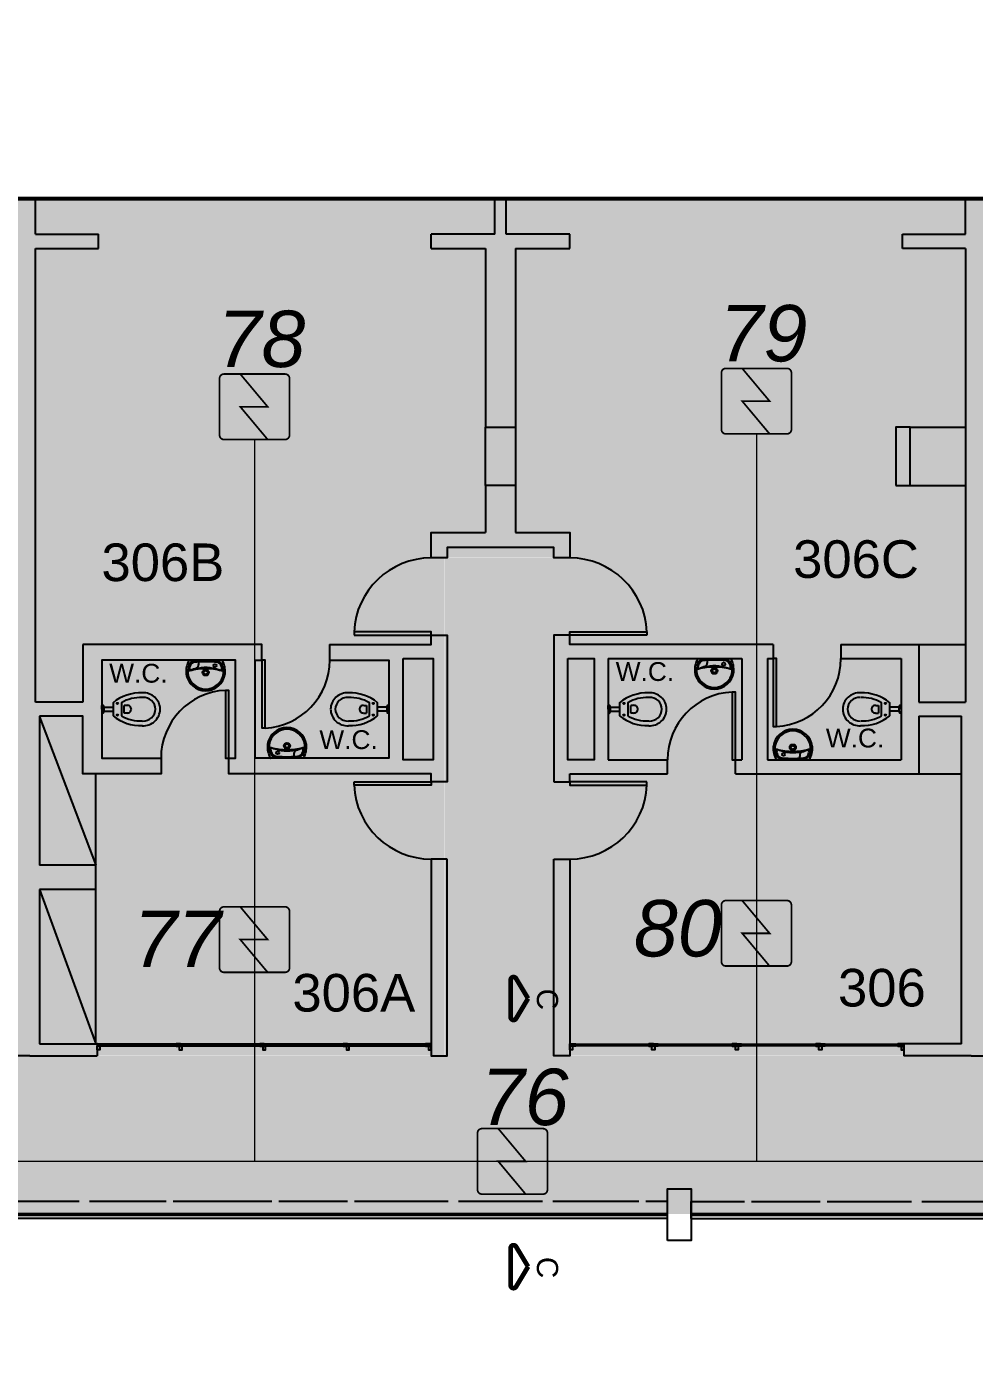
# Model space of a CAD drawing. Header units: metres. Extents: x -331 to 2982, y 362 to 2539.
# Drawn here: x 809.38 to 819.44, y 2202.14 to 2216.45 of the extents above; entities that cross this region are included whole.
import ezdxf
from ezdxf.enums import TextEntityAlignment as Align

# ---------------------------------------------------------------- set-up
doc = ezdxf.new("R2010")
doc.units = ezdxf.units.M
doc.linetypes.add('DASHDOT', pattern=[1, 0.5, -0.25, 0, -0.25])
doc.layers.add('_corredores', color=251, linetype='Continuous', plot=False)
doc.layers.add('_salas', color=251, linetype='Continuous', plot=False)
for name, color, linetype in [('ALV', 251, 'Continuous'), ('CX', 251, 'Continuous'), ('DET. FUMAÇA', 1, 'Continuous'), ('Det_Vigas', 251, 'Continuous'), ('Div', 251, 'Continuous'), ('Est', 251, 'Continuous'), ('Mob', 251, 'Continuous'), ('SALAS NOVAS', 7, 'Continuous'), ('Texto_Salas', 251, 'Continuous'), ('vid', 251, 'Continuous')]:
    doc.layers.add(name, color=color, linetype=linetype)
doc.layers.add('Det_Lcorte', color=251, linetype='Continuous', lineweight=20)
doc.styles.add('ARIAL', font='arial.ttf')
doc.styles.add('DESTAQUE', font='arial.ttf', dxfattribs={"height": 0.4})
doc.styles.add('X3G_ENTITY_1416C3F5', font='arial.ttf', dxfattribs={"height": 0.6})
doc.styles.add('X3G_ENTITY_1416C3F8', font='arial.ttf', dxfattribs={"height": 0.6})
doc.styles.add('X3G_ENTITY_1416C3FE', font='arial.ttf', dxfattribs={"height": 0.6})
doc.styles.add('X3G_ENTITY_1416C401', font='arial.ttf', dxfattribs={"height": 0.6})
doc.styles.add('X3G_ENTITY_1416C404', font='arial.ttf', dxfattribs={"height": 0.6})

# ---------------------------------------------------------------- blocks, each defined once
blk = doc.blocks.new('Detector de fumaça')
at = {"layer": 'DET. FUMAÇA', "linetype": 'Continuous', "lineweight": 15, "const_width": 0.0187}
blk.add_lwpolyline([(774.599, 539.816), (775.249, 539.816, -0.414214), (775.296, 539.769), (775.296, 539.167, -0.414214), (775.249, 539.12), (774.599, 539.12, -0.414214), (774.553, 539.167), (774.553, 539.769, -0.414214)], format="xyb", close=True, dxfattribs=at)
blk.add_lwpolyline([(774.773, 539.816), (775.064, 539.468), (774.773, 539.468), (775.064, 539.12)], dxfattribs=at)

msp = doc.modelspace()

# ---------------------------------------------------------------- hatches: boundary and pattern name
at = {"layer": '_corredores', "transparency": 33554508}
h = msp.add_hatch(color=256, dxfattribs=at)
h.dxf.hatch_style = 1
h.paths.add_polyline_path([(851.611, 2224.542), (870.381, 2224.542), (870.381, 2226.378), (870.191, 2226.378), (870.191, 2226.575), (870.005, 2226.762), (866.306, 2226.763), (866.29, 2226.729), (866.185, 2226.811), (865.424, 2227.572), (863.996, 2227.572), (862.567, 2227.572), (861.757, 2226.763), (861.722, 2226.763), (861.718, 2226.762), (861.705, 2226.761), (861.687, 2226.761), (858.092, 2226.763), (857.746, 2226.416), (857.399, 2226.763), (853.806, 2226.763), (853.79, 2226.729), (853.686, 2226.811), (852.924, 2227.572), (851.496, 2227.572), (849.749, 2227.572), (849.749, 2226.812), (849.609, 2226.812), (849.609, 2229.892), (844.805, 2229.892), (844.805, 2226.871), (844.864, 2226.812), (845.246, 2227.194), (845.628, 2226.812), (845.246, 2226.43), (844.805, 2226.871), (844.805, 2226.753), (844.815, 2226.763), (840.708, 2226.763), (840.376, 2226.43), (840.043, 2226.763), (836.436, 2226.763), (836.42, 2226.729), (836.316, 2226.811), (835.554, 2227.572), (834.126, 2227.572), (832.698, 2227.572), (831.888, 2226.763), (831.852, 2226.763), (831.849, 2226.762), (831.835, 2226.761), (831.817, 2226.761), (828.223, 2226.763), (827.876, 2226.416), (827.529, 2226.763), (823.936, 2226.763), (823.92, 2226.729), (823.815, 2226.811), (823.054, 2227.572), (821.626, 2227.572), (820.197, 2227.572), (819.387, 2226.763), (819.352, 2226.763), (819.348, 2226.762), (819.335, 2226.761), (819.317, 2226.761), (815.722, 2226.763), (815.376, 2226.416), (815.029, 2226.763), (811.436, 2226.763), (811.42, 2226.729), (811.315, 2226.811), (810.554, 2227.572), (809.126, 2227.572), (807.697, 2227.572), (806.887, 2226.763), (806.852, 2226.763), (806.848, 2226.762), (806.835, 2226.761), (806.817, 2226.761), (803.222, 2226.763), (802.876, 2226.416), (802.529, 2226.763), (798.936, 2226.763), (798.92, 2226.729), (798.815, 2226.811), (798.054, 2227.572), (796.626, 2227.572), (795.197, 2227.572), (794.387, 2226.763), (794.352, 2226.763), (794.348, 2226.762), (794.335, 2226.761), (794.317, 2226.761), (790.722, 2226.763), (790.376, 2226.416), (790.029, 2226.763), (786.436, 2226.763), (786.42, 2226.729), (786.315, 2226.811), (785.554, 2227.572), (784.126, 2227.572), (782.697, 2227.572), (781.887, 2226.763), (781.852, 2226.763), (781.848, 2226.762), (781.835, 2226.761), (781.817, 2226.761), (778.222, 2226.763), (777.876, 2226.416), (777.529, 2226.763), (773.936, 2226.763), (773.92, 2226.729), (773.816, 2226.811), (773.054, 2227.572), (771.626, 2227.572), (770.197, 2227.572), (769.387, 2226.763), (769.352, 2226.763), (769.348, 2226.762), (769.335, 2226.761), (769.317, 2226.761), (765.617, 2226.762), (765.431, 2226.575), (765.431, 2226.378), (765.241, 2226.378), (765.241, 2224.542), (770.086, 2224.542), (770.086, 2214.629), (770.226, 2214.629), (770.226, 2205.509), (767.338, 2205.509), (767.338, 2207.704), (766.211, 2207.704), (766.211, 2205.509), (751.111, 2205.509), (751.111, 2210.741), (749.911, 2210.741), (749.911, 2205.509), (746.061, 2205.509), (746.061, 2201.894), (748.431, 2201.894), (748.431, 2203.594), (748.031, 2203.594), (748.031, 2203.794), (754.456, 2203.794), (754.456, 2203.594), (754.131, 2203.594), (754.131, 2201.894), (754.456, 2201.894), (754.456, 2201.694), (754.456, 2201.169), (757.956, 2201.169), (757.956, 2203.569), (757.956, 2203.769), (768.011, 2203.769), (768.011, 2203.749), (768.816, 2203.749), (768.816, 2195.789), (767.986, 2195.789), (767.986, 2195.769), (762.346, 2195.769), (761.071, 2195.769), (761.071, 2193.044), (754.156, 2193.044), (752.481, 2193.044), (752.481, 2160.519), (752.481, 2157.069), (754.081, 2157.069), (754.081, 2160.544), (753.906, 2160.544), (753.906, 2163.419), (754.171, 2163.419), (754.171, 2187.629), (760.806, 2187.629), (760.806, 2187.719), (773.011, 2187.719), (775.861, 2187.719), (782.791, 2187.719), (782.791, 2190.319), (775.861, 2190.319), (772.986, 2190.319), (772.986, 2195.79), (771.756, 2195.789), (771.756, 2203.744), (773.121, 2203.744), (773.121, 2203.829), (845.141, 2203.829), (845.141, 2195.819), (845.261, 2195.819), (845.261, 2190.319), (839.761, 2190.319), (839.761, 2188.494), (845.261, 2188.494), (845.261, 2187.569), (849.661, 2187.569), (849.661, 2185.094), (852.261, 2185.094), (852.261, 2183.894), (853.061, 2183.894), (853.061, 2176.889), (852.261, 2176.889), (852.261, 2175.254), (853.061, 2175.254), (853.061, 2168.394), (852.261, 2168.394), (852.261, 2166.994), (853.061, 2166.994), (853.061, 2159.489), (825.261, 2159.489), (825.261, 2158.669), (814.561, 2158.669), (814.561, 2159.469), (811.031, 2159.469), (811.031, 2158.069), (813.081, 2158.069), (813.081, 2157.769), (812.881, 2157.769), (812.881, 2156.869), (827.081, 2156.869), (827.081, 2158.069), (854.661, 2158.069), (854.661, 2183.893), (855.756, 2183.893), (855.756, 2184.657), (854.661, 2184.657), (854.661, 2186.757), (855.756, 2186.757), (855.756, 2187.519), (852.011, 2187.519), (852.011, 2187.719), (870.321, 2187.719), (870.321, 2195.769), (866.411, 2195.769), (866.411, 2195.773), (852.411, 2195.789), (852.411, 2195.699), (852.411, 2190.369), (849.561, 2190.369), (849.561, 2205.509), (845.001, 2205.509), (845.001, 2208.659), (849.561, 2208.659), (849.561, 2208.919), (849.561, 2212.194), (852.211, 2212.194), (852.211, 2214.629), (851.611, 2214.629)])
h.paths.add_polyline_path([(845.931, 2221.609), (845.47, 2221.609), (845.47, 2222.029), (843.97, 2222.029), (843.97, 2221.609), (843.95, 2220.109), (845.93, 2220.109), (845.931, 2214.629), (846.008, 2214.629), (846.008, 2210.809), (843.811, 2210.809), (843.811, 2205.509), (835.011, 2205.509), (835.011, 2210.809), (833.811, 2210.809), (833.811, 2205.509), (825.011, 2205.509), (825.011, 2210.809), (823.811, 2210.809), (823.811, 2205.509), (815.011, 2205.509), (815.011, 2210.809), (813.811, 2210.809), (813.811, 2205.509), (805.011, 2205.509), (805.011, 2210.809), (803.811, 2210.809), (803.811, 2205.509), (795.011, 2205.509), (795.011, 2210.809), (793.811, 2210.809), (793.811, 2205.509), (785.011, 2205.509), (785.011, 2210.809), (783.811, 2210.809), (783.811, 2205.509), (775.011, 2205.509), (775.011, 2210.809), (773.981, 2210.809), (773.981, 2205.509), (773.196, 2205.509), (773.196, 2214.629), (773.126, 2214.629), (773.125, 2220.109), (775.146, 2220.109), (775.146, 2221.609), (775.126, 2221.609), (775.126, 2222.029), (773.626, 2222.029), (773.626, 2221.609), (773.166, 2221.609), (773.166, 2224.542), (845.931, 2224.541)], flags=16)
h.paths.add_polyline_path([(851.496, 2226.43), (851.114, 2226.812), (851.496, 2227.194), (851.878, 2226.812)], flags=16)
h.paths.add_polyline_path([(834.508, 2226.812), (834.126, 2226.43), (833.744, 2226.812), (834.126, 2227.194)], flags=16)
h.paths.add_polyline_path([(863.614, 2226.812), (863.996, 2227.194), (864.378, 2226.812), (863.996, 2226.43)], flags=16)
h.paths.add_polyline_path([(822.008, 2226.812), (821.626, 2226.43), (821.244, 2226.812), (821.626, 2227.194)], flags=16)
h.paths.add_polyline_path([(864.389, 2190.556), (864.551, 2190.634), (864.712, 2190.35), (866.013, 2191.248, -0.431733), (866.332, 2192.391), (865.598, 2193.79), (865.28, 2193.589), (865.172, 2193.734, -2.788173)], flags=16)
h.paths.add_polyline_path([(809.508, 2226.812), (809.126, 2226.43), (808.744, 2226.812), (809.126, 2227.194)], flags=16)
h.paths.add_polyline_path([(797.008, 2226.812), (796.626, 2226.43), (796.244, 2226.812), (796.626, 2227.194)], flags=16)
h.paths.add_polyline_path([(784.507, 2226.812), (784.126, 2226.43), (783.744, 2226.812), (784.126, 2227.194)], flags=16)
h.paths.add_polyline_path([(772.008, 2226.812), (771.626, 2226.43), (771.244, 2226.812), (771.626, 2227.194)], flags=16)
h.paths.add_polyline_path([(767.557, 2193.922), (767.41, 2193.819), (767.205, 2194.063), (766.31, 2193.169, -0.414214), (766.31, 2192.369), (767.205, 2191.475), (767.41, 2191.719), (767.557, 2191.616, -3.171595)], flags=16)
at = {"layer": '_salas', "transparency": 33554559}
h = msp.add_hatch(color=256, dxfattribs=at)
h.dxf.hatch_style = 1
h.paths.add_polyline_path([(823.809, 2210.811), (825.009, 2210.811), (825.009, 2205.511), (833.809, 2205.511), (833.809, 2210.811), (835.009, 2210.811), (835.009, 2205.511), (843.809, 2205.511), (843.809, 2210.811), (846.006, 2210.811), (846.006, 2214.631), (845.929, 2214.631), (773.194, 2214.631), (773.194, 2205.511), (773.979, 2205.511), (773.979, 2210.811), (775.009, 2210.811), (775.009, 2205.511), (783.809, 2205.511), (783.809, 2210.811), (785.009, 2210.811), (785.009, 2205.511), (793.809, 2205.511), (793.809, 2210.811), (795.009, 2210.811), (795.009, 2205.511), (803.809, 2205.511), (803.809, 2210.811), (805.009, 2210.811), (805.009, 2205.511), (813.809, 2205.511), (813.809, 2210.811), (815.009, 2210.811), (815.009, 2205.511), (823.809, 2205.511)])

# ---------------------------------------------------------------- linework, layer by layer
at = {"layer": 'ALV'}
for p, q in [((809.469, 2214.241), (809.469, 2214.611)), ((814.349, 2214.611), (814.469, 2214.611)), ((814.349, 2214.241), (814.349, 2214.611)), ((814.469, 2214.241), (814.469, 2214.611)), ((819.349, 2214.241), (819.349, 2214.611)), ((809.469, 2214.241), (810.139, 2214.241)), ((810.139, 2214.091), (810.139, 2214.241)), ((813.674, 2214.091), (813.674, 2214.241)), ((814.349, 2214.241), (813.674, 2214.241)), ((815.144, 2214.241), (814.469, 2214.241)), ((815.144, 2214.091), (815.144, 2214.241)), ((818.679, 2214.091), (818.679, 2214.241)), ((818.679, 2214.241), (819.349, 2214.241)), ((809.469, 2209.269), (809.469, 2214.091)), ((809.469, 2214.091), (810.139, 2214.091)), ((813.674, 2214.091), (814.249, 2214.091)), ((814.249, 2214.091), (814.249, 2212.191)), ((814.569, 2214.091), (815.144, 2214.091)), ((814.569, 2214.091), (814.569, 2212.191)), ((819.349, 2214.091), (818.679, 2214.091)), ((819.349, 2214.091), (819.349, 2209.269)), ((814.249, 2211.571), (814.249, 2211.071)), ((814.569, 2211.571), (814.569, 2211.071)), ((810.964, 2209.881), (809.974, 2209.881)), ((809.974, 2209.881), (809.974, 2209.269)), ((817.304, 2209.881), (817.304, 2209.731)), ((818.024, 2209.881), (818.854, 2209.881)), ((818.024, 2209.881), (818.024, 2209.731)), ((818.854, 2209.881), (818.854, 2209.269)), ((815.554, 2209.731), (815.554, 2208.656)), ((815.554, 2209.731), (816.974, 2209.731)), ((816.974, 2209.731), (816.974, 2208.656)), ((817.244, 2209.731), (817.304, 2209.731)), ((817.244, 2209.731), (817.244, 2208.656)), ((818.024, 2209.731), (818.664, 2209.731)), ((818.664, 2209.731), (818.664, 2208.656)), ((809.974, 2209.269), (809.469, 2209.269)), ((818.854, 2209.269), (819.349, 2209.269)), ((809.514, 2209.119), (809.514, 2207.536)), ((818.854, 2209.119), (818.854, 2208.506)), ((818.854, 2209.119), (819.304, 2209.119)), ((819.304, 2205.636), (819.304, 2209.119)), ((815.554, 2208.656), (816.184, 2208.656)), ((816.184, 2208.506), (816.184, 2208.656)), ((816.904, 2208.656), (816.974, 2208.656)), ((816.904, 2208.506), (816.904, 2208.656)), ((817.244, 2208.656), (818.664, 2208.656)), ((815.144, 2208.506), (816.184, 2208.506)), ((815.144, 2208.421), (815.144, 2208.506)), ((816.904, 2208.506), (818.854, 2208.506)), ((814.974, 2208.421), (815.144, 2208.421)), ((810.109, 2207.536), (809.514, 2207.536)), ((810.109, 2207.276), (810.109, 2207.536)), ((809.514, 2207.276), (809.514, 2205.636)), ((810.109, 2207.276), (809.514, 2207.276)), ((809.514, 2205.636), (810.124, 2205.636)), ((810.124, 2205.636), (810.124, 2205.511)), ((819.304, 2205.636), (818.694, 2205.636)), ((818.694, 2205.636), (818.694, 2205.511)), ((809.409, 2205.511), (808.694, 2205.511)), ((809.409, 2205.511), (810.124, 2205.511)), ((819.409, 2205.511), (818.694, 2205.511)), ((819.409, 2205.511), (820.124, 2205.511))]:
    msp.add_line(p, q, dxfattribs=at)
for points in [[(814.569, 2211.071), (815.144, 2211.071), (815.144, 2210.801), (814.974, 2210.801), (814.974, 2210.911), (813.844, 2210.911), (813.844, 2210.801), (813.674, 2210.801), (813.674, 2211.071), (814.249, 2211.071)], [(812.594, 2209.881), (813.674, 2209.881), (813.674, 2209.981), (813.844, 2209.981), (813.844, 2208.421), (813.674, 2208.421), (813.674, 2208.506), (811.524, 2208.506), (811.524, 2208.674), (811.594, 2208.674), (811.594, 2209.714), (810.174, 2209.714), (810.174, 2208.674), (810.804, 2208.674), (810.804, 2208.506), (809.974, 2208.506), (809.974, 2209.119), (809.514, 2209.119)], [(817.304, 2209.881), (815.144, 2209.881), (815.144, 2209.981), (814.974, 2209.981), (814.974, 2208.421)], [(811.804, 2209.714), (811.874, 2209.714), (811.874, 2209.881), (809.974, 2209.881)], [(812.594, 2209.881), (812.594, 2209.714), (813.224, 2209.714), (813.224, 2208.674), (811.804, 2208.674), (811.804, 2209.714)], [(811.884, 2205.615), (811.884, 2205.575), (811.914, 2205.575), (811.914, 2205.615)], [(816.047, 2205.615), (816.047, 2205.575), (816.017, 2205.575), (816.017, 2205.615)], [(816.934, 2205.615), (816.934, 2205.575), (816.904, 2205.575), (816.904, 2205.615)]]:
    msp.add_lwpolyline(points, dxfattribs=at)
for points in [[(813.374, 2209.731), (813.694, 2209.731), (813.694, 2208.656), (813.374, 2208.656)], [(815.124, 2209.731), (815.404, 2209.731), (815.404, 2208.656), (815.124, 2208.656)], [(813.844, 2207.601), (813.674, 2207.601), (813.674, 2205.511), (813.844, 2205.511)], [(814.974, 2207.601), (815.144, 2207.601), (815.144, 2205.511), (814.974, 2205.511)], [(813.67, 2205.635), (810.128, 2205.635), (810.128, 2205.615), (813.67, 2205.615)], [(811.851, 2205.635), (811.897, 2205.635), (811.897, 2205.615), (811.851, 2205.615), (811.851, 2205.614), (811.898, 2205.614), (811.898, 2205.636), (811.851, 2205.636)], [(811.898, 2205.636), (811.901, 2205.636), (811.901, 2205.614), (811.898, 2205.614)], [(811.947, 2205.635), (811.902, 2205.635), (811.902, 2205.615), (811.947, 2205.615), (811.947, 2205.614), (811.901, 2205.614), (811.901, 2205.636), (811.947, 2205.636)], [(815.148, 2205.635), (818.69, 2205.635), (818.69, 2205.615), (815.148, 2205.615)], [(815.984, 2205.635), (816.029, 2205.635), (816.029, 2205.615), (815.984, 2205.615), (815.984, 2205.614), (816.03, 2205.614), (816.03, 2205.636), (815.984, 2205.636)], [(816.033, 2205.636), (816.03, 2205.636), (816.03, 2205.614), (816.033, 2205.614)], [(816.08, 2205.635), (816.034, 2205.635), (816.034, 2205.615), (816.08, 2205.615), (816.08, 2205.614), (816.033, 2205.614), (816.033, 2205.636), (816.08, 2205.636)], [(816.871, 2205.635), (816.917, 2205.635), (816.917, 2205.615), (816.871, 2205.615), (816.871, 2205.614), (816.918, 2205.614), (816.918, 2205.636), (816.871, 2205.636)], [(816.921, 2205.636), (816.918, 2205.636), (816.918, 2205.614), (816.921, 2205.614)], [(816.967, 2205.635), (816.922, 2205.635), (816.922, 2205.615), (816.967, 2205.615), (816.967, 2205.614), (816.921, 2205.614), (816.921, 2205.636), (816.967, 2205.636)]]:
    msp.add_lwpolyline(points, close=True, dxfattribs=at)
at = {"layer": 'CX'}
for points in [[(812.854, 2209.981), (813.674, 2209.981), (813.674, 2210.016), (812.854, 2210.016)], [(815.964, 2209.981), (815.144, 2209.981), (815.144, 2210.016), (815.964, 2210.016)], [(811.909, 2208.994), (811.909, 2209.714), (811.874, 2209.714), (811.874, 2208.994)], [(817.339, 2209.011), (817.339, 2209.731), (817.304, 2209.731), (817.304, 2209.011)], [(811.489, 2209.394), (811.489, 2208.674), (811.524, 2208.674), (811.524, 2209.394)], [(816.869, 2209.376), (816.869, 2208.656), (816.904, 2208.656), (816.904, 2209.376)], [(812.854, 2208.421), (813.674, 2208.421), (813.674, 2208.386), (812.854, 2208.386)], [(815.964, 2208.421), (815.144, 2208.421), (815.144, 2208.386), (815.964, 2208.386)], [(810.127, 2205.636), (810.124, 2205.636), (810.124, 2205.614), (810.127, 2205.614)], [(810.187, 2205.635), (810.128, 2205.635), (810.128, 2205.615), (810.187, 2205.615), (810.187, 2205.614), (810.127, 2205.614), (810.127, 2205.636), (810.187, 2205.636)], [(810.964, 2205.635), (811.009, 2205.635), (811.009, 2205.615), (810.964, 2205.615), (810.964, 2205.614), (811.01, 2205.614), (811.01, 2205.636), (810.964, 2205.636)], [(811.01, 2205.636), (811.013, 2205.636), (811.013, 2205.614), (811.01, 2205.614)], [(811.06, 2205.635), (811.014, 2205.635), (811.014, 2205.615), (811.06, 2205.615), (811.06, 2205.614), (811.013, 2205.614), (811.013, 2205.636), (811.06, 2205.636)], [(812.739, 2205.635), (812.784, 2205.635), (812.784, 2205.615), (812.739, 2205.615), (812.739, 2205.614), (812.785, 2205.614), (812.785, 2205.636), (812.739, 2205.636)], [(812.785, 2205.636), (812.788, 2205.636), (812.788, 2205.614), (812.785, 2205.614)], [(812.835, 2205.635), (812.789, 2205.635), (812.789, 2205.615), (812.835, 2205.615), (812.835, 2205.614), (812.788, 2205.614), (812.788, 2205.636), (812.835, 2205.636)], [(813.611, 2205.635), (813.67, 2205.635), (813.67, 2205.615), (813.611, 2205.615), (813.611, 2205.614), (813.671, 2205.614), (813.671, 2205.636), (813.611, 2205.636)], [(813.671, 2205.636), (813.674, 2205.636), (813.674, 2205.614), (813.671, 2205.614)], [(815.147, 2205.636), (815.144, 2205.636), (815.144, 2205.614), (815.147, 2205.614)], [(815.207, 2205.635), (815.148, 2205.635), (815.148, 2205.615), (815.207, 2205.615), (815.207, 2205.614), (815.147, 2205.614), (815.147, 2205.636), (815.207, 2205.636)], [(817.759, 2205.635), (817.804, 2205.635), (817.804, 2205.615), (817.759, 2205.615), (817.759, 2205.614), (817.805, 2205.614), (817.805, 2205.636), (817.759, 2205.636)], [(817.808, 2205.636), (817.805, 2205.636), (817.805, 2205.614), (817.808, 2205.614)], [(817.855, 2205.635), (817.809, 2205.635), (817.809, 2205.615), (817.855, 2205.615), (817.855, 2205.614), (817.808, 2205.614), (817.808, 2205.636), (817.855, 2205.636)], [(818.631, 2205.635), (818.69, 2205.635), (818.69, 2205.615), (818.631, 2205.615), (818.631, 2205.614), (818.691, 2205.614), (818.691, 2205.636), (818.631, 2205.636)], [(818.691, 2205.636), (818.694, 2205.636), (818.694, 2205.614), (818.691, 2205.614)]]:
    msp.add_lwpolyline(points, close=True, dxfattribs=at)
for points in [[(810.154, 2205.615), (810.154, 2205.575), (810.124, 2205.575), (810.124, 2205.615)], [(810.997, 2205.615), (810.997, 2205.575), (811.027, 2205.575), (811.027, 2205.615)], [(812.772, 2205.615), (812.772, 2205.575), (812.802, 2205.575), (812.802, 2205.615)], [(813.644, 2205.615), (813.644, 2205.575), (813.674, 2205.575), (813.674, 2205.615)], [(815.174, 2205.615), (815.174, 2205.575), (815.144, 2205.575), (815.144, 2205.615)], [(817.822, 2205.615), (817.822, 2205.575), (817.792, 2205.575), (817.792, 2205.615)], [(818.664, 2205.615), (818.664, 2205.575), (818.694, 2205.575), (818.694, 2205.615)]]:
    msp.add_lwpolyline(points, dxfattribs=at)
at = {"layer": 'CX', "color": 251, "true_color": 0x606060}
for centre, radius, start, end in [((813.674, 2209.981), 0.821, 90, 177.5559), ((815.144, 2209.981), 0.821, 2.4441, 90), ((811.874, 2209.714), 0.721, 272.783, 0), ((817.304, 2209.731), 0.721, 272.783, 0), ((811.524, 2208.674), 0.721, 92.783, 180), ((816.904, 2208.656), 0.721, 92.783, 180), ((813.674, 2208.421), 0.821, 182.4441, 270), ((815.144, 2208.421), 0.821, 270, 357.5559)]:
    msp.add_arc(centre, radius, start, end, dxfattribs=at)
at = {"layer": 'Det_Lcorte', "color": 251, "linetype": 'DASHDOT', "ltscale": 0.0075, "transparency": 33554534, "const_width": 0.05}
for points in [[(814.702, 2206.119), (814.574, 2206.332, 0.760667), (814.517, 2206.316), (814.517, 2205.921, 0.760667), (814.574, 2205.905), (814.702, 2206.119)], [(814.702, 2203.269), (814.574, 2203.055, -0.760667), (814.517, 2203.071), (814.517, 2203.466, -0.760667), (814.574, 2203.482), (814.702, 2203.269)]]:
    msp.add_lwpolyline(points, format="xyb", dxfattribs=at)
at = {"layer": 'Det_Vigas', "color": 251}
for p, q in [((809.934, 2203.961), (809.234, 2203.961)), ((810.857, 2203.961), (810.044, 2203.961)), ((811.979, 2203.961), (810.932, 2203.961)), ((812.784, 2203.961), (812.054, 2203.961)), ((813.854, 2203.961), (812.859, 2203.961)), ((814.854, 2203.961), (813.964, 2203.961)), ((815.877, 2203.961), (814.964, 2203.961)), ((816.184, 2203.961), (815.952, 2203.961)), ((816.184, 2203.781), (816.184, 2203.961)), ((816.434, 2203.961), (816.999, 2203.961)), ((816.434, 2203.781), (816.434, 2203.961)), ((817.074, 2203.961), (817.804, 2203.961)), ((817.879, 2203.961), (818.774, 2203.961)), ((818.884, 2203.961), (819.934, 2203.961)), ((816.184, 2203.781), (809.234, 2203.781)), ((816.434, 2203.781), (823.384, 2203.781))]:
    msp.add_line(p, q, dxfattribs=at)
at = {"layer": 'Div', "color": 150, "linetype": 'Continuous', "lineweight": 0}
for p, q in [((811.796, 2212.06), (811.796, 2204.388)), ((817.127, 2212.121), (817.127, 2204.388)), ((847.093, 2204.388), (750.816, 2204.388))]:
    msp.add_line(p, q, dxfattribs=at)
at = {"layer": 'Est'}
for points in [[(814.249, 2212.191), (814.569, 2212.191), (814.569, 2211.571), (814.249, 2211.571)], [(818.609, 2211.571), (818.759, 2211.571), (818.759, 2212.191), (818.609, 2212.191)]]:
    msp.add_lwpolyline(points, close=True, dxfattribs=at)
at = {"layer": 'Est', "color": 251}
msp.add_lwpolyline([(816.184, 2203.546), (816.184, 2204.096), (816.434, 2204.096), (816.434, 2203.546)], close=True, dxfattribs=at)
at = {"layer": 'Mob'}
for p, q in [((818.759, 2212.191), (819.349, 2212.191)), ((818.759, 2211.571), (819.349, 2211.571)), ((818.854, 2209.881), (819.349, 2209.881)), ((811.101, 2209.714), (811.452, 2209.714)), ((816.503, 2209.731), (816.855, 2209.731)), ((810.174, 2209.194), (810.174, 2209.234)), ((810.174, 2209.234), (810.185, 2209.234)), ((810.174, 2209.194), (810.174, 2209.153)), ((810.194, 2209.214), (810.194, 2209.225)), ((810.194, 2209.214), (810.194, 2209.174)), ((810.194, 2209.214), (810.294, 2209.214)), ((810.294, 2209.264), (810.294, 2209.124)), ((810.382, 2209.264), (810.382, 2209.124)), ((810.413, 2209.153), (810.413, 2209.234)), ((810.442, 2209.234), (810.413, 2209.234)), ((812.956, 2209.234), (812.985, 2209.234)), ((812.985, 2209.234), (812.985, 2209.153)), ((813.016, 2209.124), (813.016, 2209.264)), ((813.104, 2209.124), (813.104, 2209.264)), ((813.204, 2209.214), (813.104, 2209.214)), ((813.204, 2209.214), (813.204, 2209.225)), ((813.204, 2209.174), (813.204, 2209.214)), ((813.224, 2209.234), (813.213, 2209.234)), ((813.224, 2209.194), (813.224, 2209.234)), ((813.224, 2209.194), (813.224, 2209.153)), ((815.554, 2209.194), (815.554, 2209.234)), ((815.554, 2209.234), (815.565, 2209.234)), ((815.554, 2209.194), (815.554, 2209.153)), ((815.574, 2209.214), (815.574, 2209.225)), ((815.574, 2209.214), (815.574, 2209.174)), ((815.574, 2209.214), (815.674, 2209.214)), ((815.674, 2209.264), (815.674, 2209.124)), ((815.762, 2209.264), (815.762, 2209.124)), ((815.793, 2209.153), (815.793, 2209.234)), ((815.822, 2209.234), (815.793, 2209.234)), ((818.396, 2209.234), (818.425, 2209.234)), ((818.425, 2209.234), (818.425, 2209.153)), ((818.456, 2209.124), (818.456, 2209.264)), ((818.544, 2209.124), (818.544, 2209.264)), ((818.644, 2209.214), (818.544, 2209.214)), ((818.644, 2209.214), (818.644, 2209.225)), ((818.644, 2209.174), (818.644, 2209.214)), ((818.664, 2209.234), (818.653, 2209.234)), ((818.664, 2209.194), (818.664, 2209.234)), ((818.664, 2209.194), (818.664, 2209.153)), ((810.174, 2209.153), (810.185, 2209.153)), ((810.194, 2209.174), (810.294, 2209.174)), ((810.194, 2209.174), (810.194, 2209.163)), ((810.442, 2209.153), (810.413, 2209.153)), ((812.956, 2209.153), (812.985, 2209.153)), ((813.204, 2209.174), (813.104, 2209.174)), ((813.204, 2209.174), (813.204, 2209.163)), ((813.224, 2209.153), (813.213, 2209.153)), ((815.554, 2209.153), (815.565, 2209.153)), ((815.574, 2209.174), (815.674, 2209.174)), ((815.574, 2209.174), (815.574, 2209.163)), ((815.822, 2209.153), (815.793, 2209.153)), ((818.396, 2209.153), (818.425, 2209.153)), ((818.644, 2209.174), (818.544, 2209.174)), ((818.644, 2209.174), (818.644, 2209.163)), ((818.664, 2209.153), (818.653, 2209.153)), ((812.317, 2208.674), (811.966, 2208.674)), ((817.69, 2208.656), (817.339, 2208.656)), ((818.854, 2208.506), (819.304, 2208.506))]:
    msp.add_line(p, q, dxfattribs=at)
at = {"layer": 'Mob', "ltscale": 0.8}
for p, q in [((809.514, 2209.111), (810.109, 2207.536)), ((809.514, 2207.276), (810.109, 2205.636))]:
    msp.add_line(p, q, dxfattribs=at)
at = {"layer": 'Mob'}
for points in [[(811.277, 2209.703, 0.019765), (811.151, 2209.698, 0.055725), (811.133, 2209.696, 0.26837), (811.1, 2209.66, 0.08527), (811.088, 2209.572, 0.373975), (811.277, 2209.408, 0.373975), (811.467, 2209.572, 0.08527), (811.455, 2209.66, 0.26837), (811.421, 2209.696, 0.055725), (811.403, 2209.698, 0.019765)], [(816.68, 2209.72, 0.019765), (816.554, 2209.715, 0.055725), (816.536, 2209.713, 0.26837), (816.503, 2209.677, 0.08527), (816.491, 2209.59, 0.373975), (816.68, 2209.425, 0.373975), (816.869, 2209.59, 0.08527), (816.857, 2209.677, 0.26837), (816.824, 2209.713, 0.055725), (816.806, 2209.715, 0.019765)], [(812.141, 2208.684, 0.019765), (812.267, 2208.689, 0.055725), (812.285, 2208.692, 0.26837), (812.318, 2208.728, 0.08527), (812.33, 2208.815, 0.373975), (812.141, 2208.98, 0.373975), (811.951, 2208.815, 0.08527), (811.963, 2208.728, 0.26837), (811.997, 2208.692, 0.055725), (812.015, 2208.689, 0.019765)], [(817.514, 2208.667, 0.019765), (817.64, 2208.672, 0.055725), (817.658, 2208.674, 0.26837), (817.691, 2208.71, 0.08527), (817.703, 2208.798, 0.373975), (817.514, 2208.962, 0.373975), (817.324, 2208.798, 0.08527), (817.336, 2208.71, 0.26837), (817.37, 2208.674, 0.055725), (817.388, 2208.672, 0.019765)]]:
    msp.add_lwpolyline(points, format="xyb", close=True, dxfattribs=at)
for points in [[(811.452, 2209.606, 0.09339), (811.439, 2209.66, 0.281673), (811.394, 2209.693, 0.022774), (811.304, 2209.698), (811.277, 2209.698), (811.25, 2209.698, 0.022774), (811.16, 2209.693, 0.281673), (811.115, 2209.66, 0.09339), (811.103, 2209.606)], [(811.452, 2209.606, -0.557482), (811.444, 2209.601, 0.068592), (811.34, 2209.631, 0.02486), (811.277, 2209.636, 0.02486), (811.214, 2209.631, 0.068592), (811.11, 2209.601, -0.557482), (811.103, 2209.606)], [(811.445, 2209.601, 0.072415), (811.277, 2209.624, 0.072415), (811.11, 2209.601)], [(811.113, 2209.602, -0.467154), (811.115, 2209.609, -0.039312), (811.182, 2209.633, 0.320715), (811.201, 2209.653, 0.032811), (811.205, 2209.691)], [(816.854, 2209.624, 0.09339), (816.842, 2209.677, 0.281673), (816.797, 2209.71, 0.022774), (816.707, 2209.716), (816.68, 2209.716), (816.653, 2209.716, 0.022774), (816.563, 2209.71, 0.281673), (816.518, 2209.677, 0.09339), (816.505, 2209.624)], [(816.854, 2209.624, -0.557482), (816.847, 2209.619, 0.068592), (816.743, 2209.649, 0.02486), (816.68, 2209.654, 0.02486), (816.617, 2209.649, 0.068592), (816.513, 2209.619, -0.557482), (816.505, 2209.624)], [(816.847, 2209.619, 0.072415), (816.68, 2209.642, 0.072415), (816.512, 2209.619)], [(816.515, 2209.62, -0.467154), (816.518, 2209.627, -0.039312), (816.585, 2209.651, 0.320715), (816.604, 2209.671, 0.032811), (816.608, 2209.709)], [(811.966, 2208.781, -0.557482), (811.974, 2208.786, 0.068592), (812.078, 2208.756, 0.02486), (812.141, 2208.751, 0.02486), (812.204, 2208.756, 0.068592), (812.308, 2208.786, -0.557482), (812.315, 2208.781)], [(811.966, 2208.781, 0.09339), (811.979, 2208.728, 0.281673), (812.024, 2208.695, 0.022774), (812.114, 2208.689), (812.141, 2208.689), (812.168, 2208.689, 0.022774), (812.258, 2208.695, 0.281673), (812.303, 2208.728, 0.09339), (812.315, 2208.781)], [(811.973, 2208.786, 0.072415), (812.141, 2208.763, 0.072415), (812.308, 2208.786)], [(812.305, 2208.785, -0.467154), (812.303, 2208.778, -0.039312), (812.236, 2208.754, 0.320715), (812.217, 2208.734, 0.032811), (812.213, 2208.696)], [(817.339, 2208.763, -0.557482), (817.347, 2208.768, 0.068592), (817.451, 2208.738, 0.02486), (817.514, 2208.733, 0.02486), (817.577, 2208.738, 0.068592), (817.681, 2208.768, -0.557482), (817.688, 2208.763)], [(817.346, 2208.769, 0.072415), (817.514, 2208.745, 0.072415), (817.681, 2208.769)], [(817.678, 2208.767, -0.467154), (817.676, 2208.76, -0.039312), (817.609, 2208.737, 0.320715), (817.59, 2208.716, 0.032811), (817.586, 2208.679)], [(817.339, 2208.763, 0.09339), (817.352, 2208.71, 0.281673), (817.397, 2208.677, 0.022774), (817.487, 2208.671), (817.514, 2208.671), (817.541, 2208.671, 0.022774), (817.631, 2208.677, 0.281673), (817.676, 2208.71, 0.09339), (817.688, 2208.763)]]:
    msp.add_lwpolyline(points, format="xyb", dxfattribs=at)
for points in [[(810.109, 2207.536), (810.109, 2208.506)], [(810.109, 2205.636), (810.109, 2207.276)]]:
    msp.add_lwpolyline(points, dxfattribs=at)
for centre, radius in [((811.376, 2209.657), 0.0158), ((816.68, 2209.601), 0.0328), ((816.779, 2209.674), 0.0158), ((811.277, 2209.583), 0.0328), ((811.277, 2209.583), 0.0203), ((816.68, 2209.601), 0.0203), ((810.34, 2209.256), 0.00707), ((813.058, 2209.256), 0.00707), ((815.72, 2209.256), 0.00707), ((818.498, 2209.256), 0.00707), ((810.34, 2209.132), 0.00707), ((813.058, 2209.132), 0.00707), ((815.72, 2209.132), 0.00707), ((818.498, 2209.132), 0.00707), ((812.141, 2208.804), 0.0328), ((812.141, 2208.804), 0.0203), ((817.514, 2208.787), 0.0328), ((817.514, 2208.787), 0.0203), ((812.042, 2208.73), 0.0158), ((817.415, 2208.713), 0.0158)]:
    msp.add_circle(centre, radius, dxfattribs=at)
for centre, radius, start, end in [((811.335, 2209.589), 0.266, 151.9123, 184.0939), ((811.103, 2209.711), 0.0027, 90, 152.2647), ((811.452, 2209.711), 0.0027, 27.7353, 90), ((811.219, 2209.589), 0.266, 355.9061, 27.7353), ((816.738, 2209.606), 0.266, 151.9123, 184.0939), ((816.622, 2209.606), 0.266, 355.9061, 27.7353), ((811.277, 2209.599), 0.209, 187.9818, 270), ((811.277, 2209.599), 0.209, 270, 352.0182), ((816.68, 2209.616), 0.209, 187.9818, 270), ((816.68, 2209.616), 0.209, 270, 352.0182), ((810.588, 2208.904), 0.464, 87.9363, 129.3021), ((810.615, 2209.19), 0.179, 1.2038, 93.3189), ((812.783, 2209.19), 0.179, 86.6811, 178.7962), ((812.81, 2208.904), 0.464, 50.6979, 92.0637), ((815.968, 2208.904), 0.464, 87.9363, 129.3021), ((815.995, 2209.19), 0.179, 1.2038, 93.3189), ((818.223, 2209.19), 0.179, 86.6811, 178.7962), ((818.25, 2208.904), 0.464, 50.6979, 92.0637), ((810.185, 2209.225), 0.00935, 0, 90), ((810.588, 2208.904), 0.414, 87.9363, 119.8675), ((810.445, 2209.192), 0.043, 1.2038, 93.3189), ((810.445, 2209.196), 0.043, 266.6811, 358.7962), ((810.615, 2209.197), 0.179, 266.6811, 358.7962), ((810.615, 2209.19), 0.129, 1.2038, 93.3189), ((810.615, 2209.197), 0.129, 266.6811, 358.7962), ((812.783, 2209.197), 0.179, 181.2038, 273.3189), ((812.783, 2209.19), 0.129, 86.6811, 178.7962), ((812.783, 2209.197), 0.129, 181.2038, 273.3189), ((812.81, 2208.904), 0.414, 60.1325, 92.0637), ((812.953, 2209.192), 0.043, 86.6811, 178.7962), ((812.953, 2209.196), 0.043, 181.2038, 273.3189), ((813.213, 2209.225), 0.00935, 90, 180), ((815.565, 2209.225), 0.00935, 0, 90), ((815.968, 2208.904), 0.414, 87.9363, 119.8675), ((815.825, 2209.192), 0.043, 1.2038, 93.3189), ((815.825, 2209.196), 0.043, 266.6811, 358.7962), ((815.995, 2209.197), 0.179, 266.6811, 358.7962), ((815.995, 2209.19), 0.129, 1.2038, 93.3189), ((815.995, 2209.197), 0.129, 266.6811, 358.7962), ((818.223, 2209.197), 0.179, 181.2038, 273.3189), ((818.223, 2209.19), 0.129, 86.6811, 178.7962), ((818.223, 2209.197), 0.129, 181.2038, 273.3189), ((818.25, 2208.904), 0.414, 60.1325, 92.0637), ((818.393, 2209.192), 0.043, 86.6811, 178.7962), ((818.393, 2209.196), 0.043, 181.2038, 273.3189), ((818.653, 2209.225), 0.00935, 90, 180), ((810.185, 2209.163), 0.00935, 270, 0), ((810.588, 2209.483), 0.464, 230.6979, 272.0637), ((810.588, 2209.483), 0.414, 240.1325, 272.0637), ((812.81, 2209.483), 0.464, 267.9363, 309.3021), ((812.81, 2209.483), 0.414, 267.9363, 299.8675), ((813.213, 2209.163), 0.00935, 180, 270), ((815.565, 2209.163), 0.00935, 270, 0), ((815.968, 2209.483), 0.464, 230.6979, 272.0637), ((815.968, 2209.483), 0.414, 240.1325, 272.0637), ((818.25, 2209.483), 0.464, 267.9363, 309.3021), ((818.25, 2209.483), 0.414, 267.9363, 299.8675), ((818.653, 2209.163), 0.00935, 180, 270), ((812.141, 2208.789), 0.209, 90, 172.0182), ((812.141, 2208.789), 0.209, 7.9818, 90), ((817.514, 2208.771), 0.209, 90, 172.0182), ((817.514, 2208.771), 0.209, 7.9818, 90), ((812.199, 2208.799), 0.266, 175.9061, 207.7353), ((812.083, 2208.799), 0.266, 331.9123, 4.0939), ((817.572, 2208.781), 0.266, 175.9061, 207.7353), ((817.456, 2208.781), 0.266, 331.9123, 4.0939), ((811.966, 2208.676), 0.0027, 207.7353, 270), ((812.315, 2208.676), 0.0027, 270, 332.2647)]:
    msp.add_arc(centre, radius, start, end, dxfattribs=at)
at = {"layer": 'vid', "color": 251}
for p, q in [((773.124, 2214.631), (845.929, 2214.631)), ((773.124, 2214.611), (845.929, 2214.611)), ((816.184, 2203.831), (809.234, 2203.831)), ((816.184, 2203.811), (809.234, 2203.811)), ((823.384, 2203.831), (816.434, 2203.831)), ((823.384, 2203.811), (816.434, 2203.811))]:
    msp.add_line(p, q, dxfattribs=at)

# ---------------------------------------------------------------- block references
at = {"layer": 'DET. FUMAÇA', "linetype": 'Continuous', "lineweight": 0}
for p in [(42.203, 1673), (36.872, 1672.94), (36.872, 1667.277), (42.203, 1667.344), (39.612, 1664.92)]:
    msp.add_blockref('Detector de fumaça', p, dxfattribs=at)

# ---------------------------------------------------------------- texts
at = {"layer": 'Det_Lcorte', "color": 251, "linetype": 'DASHDOT', "ltscale": 0.0075, "transparency": 33554534, "style": 'ARIAL'}
for p in [(814.908, 2206.11), (814.908, 2203.259)]:
    msp.add_attdef('C', text='A', height=0.225, rotation=270, dxfattribs=at).set_placement(p, align=Align.MIDDLE_CENTER)
at = {"layer": 'Div', "color": 5, "linetype": 'Continuous', "lineweight": 0, "true_color": 0x0000ff, "char_height": 0.6, "attachment_point": 1}
for s, insert, style in [('{\\fArial|b0|i1|c0|p34;79}', (816.735, 2213.49), 'X3G_ENTITY_1416C404'), ('{\\fArial|b0|i1|c0|p34;78}', (811.404, 2213.43), 'X3G_ENTITY_1416C3F8'), ('{\\fArial|b0|i1|c0|p34;77}', (810.511, 2207.052), 'X3G_ENTITY_1416C3F5'), ('{\\fArial|b0|i1|c0|p34;80}', (815.825, 2207.166), 'X3G_ENTITY_1416C401'), ('{\\fArial|b0|i1|c0|p34;76}', (814.2, 2205.373), 'X3G_ENTITY_1416C3FE')]:
    msp.add_mtext_dynamic_manual_height_columns(s, width=13.3188, gutter_width=2.5, heights=[0], dxfattribs=dict(at, insert=insert, style=style))
at = {"layer": 'SALAS NOVAS', "color": 251, "style": 'DESTAQUE'}
for s, p in [('306B', (810.823, 2210.555)), ('306C', (818.185, 2210.589)), ('306A', (812.851, 2205.98)), ('306', (818.46, 2206.034))]:
    msp.add_text(s, height=0.4, dxfattribs=at).set_placement(p, align=Align.CENTER)
at = {"layer": 'Texto_Salas', "color": 251, "char_height": 0.2, "width": 2.2626, "attachment_point": 2, "style": 'ARIAL'}
for insert in [(810.563, 2209.676), (815.943, 2209.694), (812.795, 2208.97), (818.175, 2208.987)]:
    msp.add_mtext('W.C.', dxfattribs=dict(at, insert=insert))

doc.saveas('drawing.dxf')
